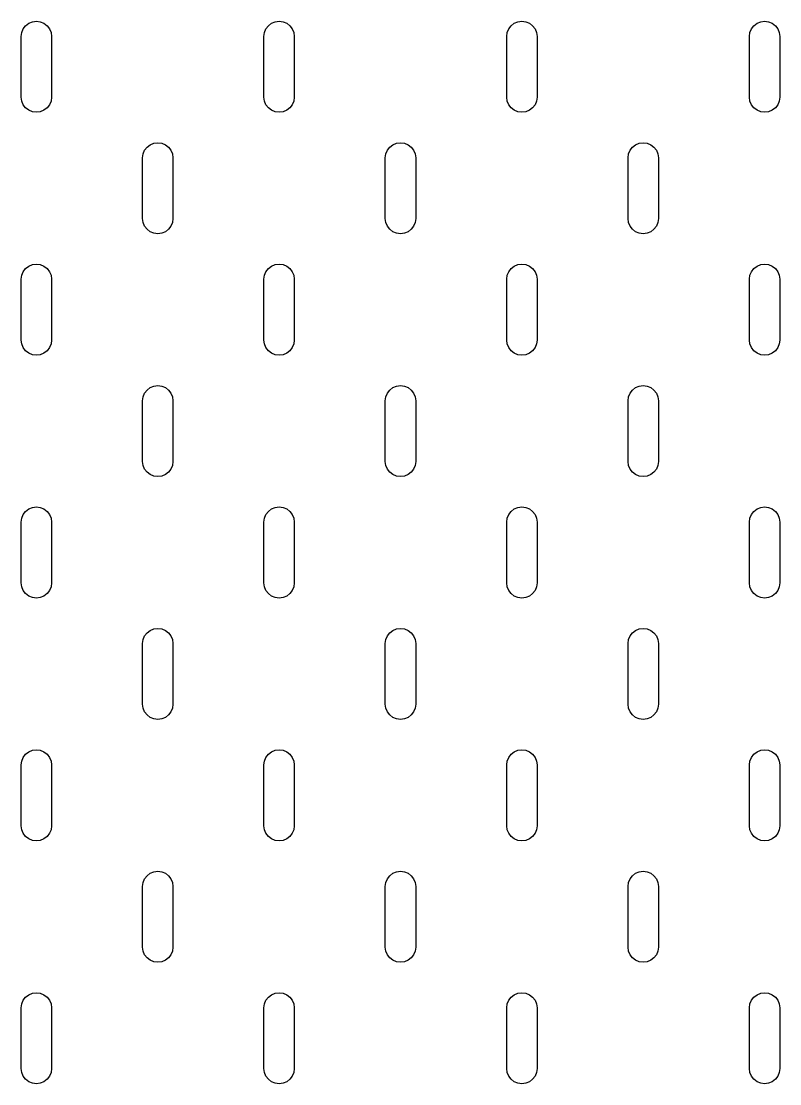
# Model space of a CAD drawing. Extents: x -507 to 182, y 13 to 298.
# Drawn here: x -367.5 to -242.5, y 12.5 to 187.5 of the extents above; entities that cross this region are included whole.
import ezdxf

# ---------------------------------------------------------------- set-up
doc = ezdxf.new("R2010")
doc.units = 0

msp = doc.modelspace()

# ---------------------------------------------------------------- linework, layer by layer
for p, q in [((-366.25, 187.165064), (-365.641827, 187.416266)), ((-365.641827, 187.416266), (-365, 187.5)), ((-365, 187.5), (-364.358173, 187.416266)), ((-364.358173, 187.416266), (-363.75, 187.165064)), ((-326.25, 187.165064), (-325.641827, 187.416266)), ((-325.641827, 187.416266), (-325, 187.5)), ((-325, 187.5), (-324.358173, 187.416266)), ((-324.358173, 187.416266), (-323.75, 187.165064)), ((-286.25, 187.165064), (-285.641827, 187.416266)), ((-285.641827, 187.416266), (-285, 187.5)), ((-285, 187.5), (-284.358173, 187.416266)), ((-284.358173, 187.416266), (-283.75, 187.165064)), ((-246.25, 187.165064), (-245.641827, 187.416266)), ((-245.641827, 187.416266), (-245, 187.5)), ((-245, 187.5), (-244.358173, 187.416266)), ((-244.358173, 187.416266), (-243.75, 187.165064)), ((-367.5, 185), (-367.413461, 185.652294)), ((-367.413461, 185.652294), (-367.165064, 186.25)), ((-367.165064, 186.25), (-366.771634, 186.763972)), ((-366.771634, 186.763972), (-366.25, 187.165064)), ((-363.75, 187.165064), (-363.228366, 186.763972)), ((-363.228366, 186.763972), (-362.834936, 186.25)), ((-362.834936, 186.25), (-362.586539, 185.652294)), ((-362.586539, 185.652294), (-362.5, 185)), ((-327.5, 185), (-327.413461, 185.652294)), ((-327.413461, 185.652294), (-327.165064, 186.25)), ((-327.165064, 186.25), (-326.771634, 186.763972)), ((-326.771634, 186.763972), (-326.25, 187.165064)), ((-323.75, 187.165064), (-323.228366, 186.763972)), ((-323.228366, 186.763972), (-322.834936, 186.25)), ((-322.834936, 186.25), (-322.586539, 185.652294)), ((-322.586539, 185.652294), (-322.5, 185)), ((-287.5, 185), (-287.413461, 185.652294)), ((-287.413461, 185.652294), (-287.165064, 186.25)), ((-287.165064, 186.25), (-286.771634, 186.763972)), ((-286.771634, 186.763972), (-286.25, 187.165064)), ((-283.75, 187.165064), (-283.228366, 186.763972)), ((-283.228366, 186.763972), (-282.834936, 186.25)), ((-282.834936, 186.25), (-282.586539, 185.652294)), ((-282.586539, 185.652294), (-282.5, 185)), ((-247.5, 185), (-247.413461, 185.652294)), ((-247.413461, 185.652294), (-247.165064, 186.25)), ((-247.165064, 186.25), (-246.771634, 186.763972)), ((-246.771634, 186.763972), (-246.25, 187.165064)), ((-243.75, 187.165064), (-243.228366, 186.763972)), ((-243.228366, 186.763972), (-242.834936, 186.25)), ((-242.834936, 186.25), (-242.586539, 185.652294)), ((-242.586539, 185.652294), (-242.5, 185)), ((-367.5, 175), (-367.5, 185)), ((-362.5, 185), (-362.5, 175)), ((-327.5, 175), (-327.5, 185)), ((-327.5, 185), (-327.5, 185)), ((-322.5, 185), (-322.5, 175)), ((-287.5, 175), (-287.5, 185)), ((-282.5, 185), (-282.5, 175)), ((-247.5, 175), (-247.5, 185)), ((-242.5, 185), (-242.5, 175)), ((-367.413461, 174.347706), (-367.5, 175)), ((-367.5, 175), (-367.5, 175)), ((-362.5, 175), (-362.586539, 174.347706)), ((-327.413461, 174.347706), (-327.5, 175)), ((-322.5, 175), (-322.586539, 174.347706)), ((-287.413461, 174.347706), (-287.5, 175)), ((-287.5, 175), (-287.5, 175)), ((-282.5, 175), (-282.586539, 174.347706)), ((-247.413461, 174.347706), (-247.5, 175)), ((-242.5, 175), (-242.586539, 174.347706)), ((-242.5, 175), (-242.5, 175)), ((-367.165064, 173.75), (-367.413461, 174.347706)), ((-366.771634, 173.236028), (-367.165064, 173.75)), ((-362.834936, 173.75), (-363.228366, 173.236028)), ((-362.586539, 174.347706), (-362.834936, 173.75)), ((-327.165064, 173.75), (-327.413461, 174.347706)), ((-326.771634, 173.236028), (-327.165064, 173.75)), ((-322.834936, 173.75), (-323.228366, 173.236028)), ((-322.586539, 174.347706), (-322.834936, 173.75)), ((-287.165064, 173.75), (-287.413461, 174.347706)), ((-286.771634, 173.236028), (-287.165064, 173.75)), ((-282.834936, 173.75), (-283.228366, 173.236028)), ((-282.586539, 174.347706), (-282.834936, 173.75)), ((-247.165064, 173.75), (-247.413461, 174.347706)), ((-246.771634, 173.236028), (-247.165064, 173.75)), ((-242.834936, 173.75), (-243.228366, 173.236028)), ((-242.586539, 174.347706), (-242.834936, 173.75)), ((-366.25, 172.834936), (-366.771634, 173.236028)), ((-365.641827, 172.583734), (-366.25, 172.834936)), ((-365, 172.5), (-365.641827, 172.583734)), ((-364.358173, 172.583734), (-365, 172.5)), ((-363.75, 172.834936), (-364.358173, 172.583734)), ((-363.228366, 173.236028), (-363.75, 172.834936)), ((-326.25, 172.834936), (-326.771634, 173.236028)), ((-325.641827, 172.583734), (-326.25, 172.834936)), ((-325, 172.5), (-325.641827, 172.583734)), ((-324.358173, 172.583734), (-325, 172.5)), ((-323.75, 172.834936), (-324.358173, 172.583734)), ((-323.228366, 173.236028), (-323.75, 172.834936)), ((-286.25, 172.834936), (-286.771634, 173.236028)), ((-285.641827, 172.583734), (-286.25, 172.834936)), ((-285, 172.5), (-285.641827, 172.583734)), ((-284.358173, 172.583734), (-285, 172.5)), ((-283.75, 172.834936), (-284.358173, 172.583734)), ((-283.228366, 173.236028), (-283.75, 172.834936)), ((-246.25, 172.834936), (-246.771634, 173.236028)), ((-245.641827, 172.583734), (-246.25, 172.834936)), ((-245, 172.5), (-245.641827, 172.583734)), ((-244.358173, 172.583734), (-245, 172.5)), ((-243.75, 172.834936), (-244.358173, 172.583734)), ((-243.228366, 173.236028), (-243.75, 172.834936)), ((-347.413461, 165.652294), (-347.165064, 166.25)), ((-347.165064, 166.25), (-346.771634, 166.763972)), ((-346.771634, 166.763972), (-346.25, 167.165064)), ((-346.25, 167.165064), (-345.641827, 167.416266)), ((-345.641827, 167.416266), (-345, 167.5)), ((-345, 167.5), (-344.358173, 167.416266)), ((-344.358173, 167.416266), (-343.75, 167.165064)), ((-343.75, 167.165064), (-343.228366, 166.763972)), ((-343.228366, 166.763972), (-342.834936, 166.25)), ((-342.834936, 166.25), (-342.586539, 165.652294)), ((-307.413461, 165.652294), (-307.165064, 166.25)), ((-307.165064, 166.25), (-306.771634, 166.763972)), ((-306.771634, 166.763972), (-306.25, 167.165064)), ((-306.25, 167.165064), (-305.641827, 167.416266)), ((-305.641827, 167.416266), (-305, 167.5)), ((-305, 167.5), (-304.358173, 167.416266)), ((-304.358173, 167.416266), (-303.75, 167.165064)), ((-303.75, 167.165064), (-303.228366, 166.763972)), ((-303.228366, 166.763972), (-302.834936, 166.25)), ((-302.834936, 166.25), (-302.586539, 165.652294)), ((-267.413461, 165.652294), (-267.165064, 166.25)), ((-267.165064, 166.25), (-266.771634, 166.763972)), ((-266.771634, 166.763972), (-266.25, 167.165064)), ((-266.25, 167.165064), (-265.641827, 167.416266)), ((-265.641827, 167.416266), (-265, 167.5)), ((-265, 167.5), (-264.358173, 167.416266)), ((-264.358173, 167.416266), (-263.75, 167.165064)), ((-263.75, 167.165064), (-263.228366, 166.763972)), ((-263.228366, 166.763972), (-262.834936, 166.25)), ((-262.834936, 166.25), (-262.586539, 165.652294)), ((-347.5, 165), (-347.413461, 165.652294)), ((-347.5, 155), (-347.5, 165)), ((-347.5, 165), (-347.5, 165)), ((-342.586539, 165.652294), (-342.5, 165)), ((-342.5, 165), (-342.5, 155)), ((-307.5, 165), (-307.413461, 165.652294)), ((-307.5, 155), (-307.5, 165)), ((-302.586539, 165.652294), (-302.5, 165)), ((-302.5, 165), (-302.5, 155)), ((-267.5, 165), (-267.413461, 165.652294)), ((-267.5, 155), (-267.5, 165)), ((-267.5, 165), (-267.5, 165)), ((-262.586539, 165.652294), (-262.5, 165)), ((-262.5, 165), (-262.5, 155)), ((-347.413461, 154.347706), (-347.5, 155)), ((-347.165064, 153.75), (-347.413461, 154.347706)), ((-342.586539, 154.347706), (-342.834936, 153.75)), ((-342.5, 155), (-342.586539, 154.347706)), ((-307.413461, 154.347706), (-307.5, 155)), ((-307.5, 155), (-307.5, 155)), ((-307.165064, 153.75), (-307.413461, 154.347706)), ((-302.586539, 154.347706), (-302.834936, 153.75)), ((-302.5, 155), (-302.586539, 154.347706)), ((-267.413461, 154.347706), (-267.5, 155)), ((-267.165064, 153.75), (-267.413461, 154.347706)), ((-262.586539, 154.347706), (-262.834936, 153.75)), ((-262.5, 155), (-262.586539, 154.347706)), ((-346.771634, 153.236028), (-347.165064, 153.75)), ((-346.25, 152.834936), (-346.771634, 153.236028)), ((-345.641827, 152.583734), (-346.25, 152.834936)), ((-345, 152.5), (-345.641827, 152.583734)), ((-344.358173, 152.583734), (-345, 152.5)), ((-343.75, 152.834936), (-344.358173, 152.583734)), ((-343.228366, 153.236028), (-343.75, 152.834936)), ((-342.834936, 153.75), (-343.228366, 153.236028)), ((-306.771634, 153.236028), (-307.165064, 153.75)), ((-306.25, 152.834936), (-306.771634, 153.236028)), ((-305.641827, 152.583734), (-306.25, 152.834936)), ((-305, 152.5), (-305.641827, 152.583734)), ((-304.358173, 152.583734), (-305, 152.5)), ((-303.75, 152.834936), (-304.358173, 152.583734)), ((-303.228366, 153.236028), (-303.75, 152.834936)), ((-302.834936, 153.75), (-303.228366, 153.236028)), ((-266.771634, 153.236028), (-267.165064, 153.75)), ((-266.25, 152.834936), (-266.771634, 153.236028)), ((-265.641827, 152.583734), (-266.25, 152.834936)), ((-265, 152.5), (-265.641827, 152.583734)), ((-264.358173, 152.583734), (-265, 152.5)), ((-263.75, 152.834936), (-264.358173, 152.583734)), ((-263.228366, 153.236028), (-263.75, 152.834936)), ((-262.834936, 153.75), (-263.228366, 153.236028)), ((-366.771634, 146.763972), (-366.25, 147.165064)), ((-366.25, 147.165064), (-365.641827, 147.416266)), ((-365.641827, 147.416266), (-365, 147.5)), ((-365, 147.5), (-364.358173, 147.416266)), ((-364.358173, 147.416266), (-363.75, 147.165064)), ((-363.75, 147.165064), (-363.228366, 146.763972)), ((-326.771634, 146.763972), (-326.25, 147.165064)), ((-326.25, 147.165064), (-325.641827, 147.416266)), ((-325.641827, 147.416266), (-325, 147.5)), ((-325, 147.5), (-324.358173, 147.416266)), ((-324.358173, 147.416266), (-323.75, 147.165064)), ((-323.75, 147.165064), (-323.228366, 146.763972)), ((-286.771634, 146.763972), (-286.25, 147.165064)), ((-286.25, 147.165064), (-285.641827, 147.416266)), ((-285.641827, 147.416266), (-285, 147.5)), ((-285, 147.5), (-284.358173, 147.416266)), ((-284.358173, 147.416266), (-283.75, 147.165064)), ((-283.75, 147.165064), (-283.228366, 146.763972)), ((-246.771634, 146.763972), (-246.25, 147.165064)), ((-246.25, 147.165064), (-245.641827, 147.416266)), ((-245.641827, 147.416266), (-245, 147.5)), ((-245, 147.5), (-244.358173, 147.416266)), ((-244.358173, 147.416266), (-243.75, 147.165064)), ((-243.75, 147.165064), (-243.228366, 146.763972)), ((-367.5, 145), (-367.413461, 145.652294)), ((-367.413461, 145.652294), (-367.165064, 146.25)), ((-367.165064, 146.25), (-366.771634, 146.763972)), ((-363.228366, 146.763972), (-362.834936, 146.25)), ((-362.834936, 146.25), (-362.586539, 145.652294)), ((-362.586539, 145.652294), (-362.5, 145)), ((-327.5, 145), (-327.413461, 145.652294)), ((-327.413461, 145.652294), (-327.165064, 146.25)), ((-327.165064, 146.25), (-326.771634, 146.763972)), ((-323.228366, 146.763972), (-322.834936, 146.25)), ((-322.834936, 146.25), (-322.586539, 145.652294)), ((-322.586539, 145.652294), (-322.5, 145)), ((-287.5, 145), (-287.413461, 145.652294)), ((-287.413461, 145.652294), (-287.165064, 146.25)), ((-287.165064, 146.25), (-286.771634, 146.763972)), ((-283.228366, 146.763972), (-282.834936, 146.25)), ((-282.834936, 146.25), (-282.586539, 145.652294)), ((-282.586539, 145.652294), (-282.5, 145)), ((-247.5, 145), (-247.413461, 145.652294)), ((-247.413461, 145.652294), (-247.165064, 146.25)), ((-247.165064, 146.25), (-246.771634, 146.763972)), ((-243.228366, 146.763972), (-242.834936, 146.25)), ((-242.834936, 146.25), (-242.586539, 145.652294)), ((-242.586539, 145.652294), (-242.5, 145)), ((-367.5, 135), (-367.5, 145)), ((-362.5, 145), (-362.5, 135)), ((-362.5, 145), (-362.5, 145)), ((-327.5, 135), (-327.5, 145)), ((-322.5, 145), (-322.5, 135)), ((-287.5, 135), (-287.5, 145)), ((-287.5, 145), (-287.5, 145)), ((-282.5, 145), (-282.5, 135)), ((-247.5, 135), (-247.5, 145)), ((-242.5, 145), (-242.5, 135)), ((-367.413461, 134.347706), (-367.5, 135)), ((-362.5, 135), (-362.586539, 134.347706)), ((-327.413461, 134.347706), (-327.5, 135)), ((-327.5, 135), (-327.5, 135)), ((-322.5, 135), (-322.586539, 134.347706)), ((-287.413461, 134.347706), (-287.5, 135)), ((-282.5, 135), (-282.586539, 134.347706)), ((-247.413461, 134.347706), (-247.5, 135)), ((-247.5, 135), (-247.5, 135)), ((-242.5, 135), (-242.586539, 134.347706)), ((-367.165064, 133.75), (-367.413461, 134.347706)), ((-366.771634, 133.236028), (-367.165064, 133.75)), ((-366.25, 132.834936), (-366.771634, 133.236028)), ((-363.228366, 133.236028), (-363.75, 132.834936)), ((-362.834936, 133.75), (-363.228366, 133.236028)), ((-362.586539, 134.347706), (-362.834936, 133.75)), ((-327.165064, 133.75), (-327.413461, 134.347706)), ((-326.771634, 133.236028), (-327.165064, 133.75)), ((-326.25, 132.834936), (-326.771634, 133.236028)), ((-323.228366, 133.236028), (-323.75, 132.834936)), ((-322.834936, 133.75), (-323.228366, 133.236028)), ((-322.586539, 134.347706), (-322.834936, 133.75)), ((-287.165064, 133.75), (-287.413461, 134.347706)), ((-286.771634, 133.236028), (-287.165064, 133.75)), ((-286.25, 132.834936), (-286.771634, 133.236028)), ((-283.228366, 133.236028), (-283.75, 132.834936)), ((-282.834936, 133.75), (-283.228366, 133.236028)), ((-282.586539, 134.347706), (-282.834936, 133.75)), ((-247.165064, 133.75), (-247.413461, 134.347706)), ((-246.771634, 133.236028), (-247.165064, 133.75)), ((-246.25, 132.834936), (-246.771634, 133.236028)), ((-243.228366, 133.236028), (-243.75, 132.834936)), ((-242.834936, 133.75), (-243.228366, 133.236028)), ((-242.586539, 134.347706), (-242.834936, 133.75)), ((-365.641827, 132.583734), (-366.25, 132.834936)), ((-365, 132.5), (-365.641827, 132.583734)), ((-364.358173, 132.583734), (-365, 132.5)), ((-363.75, 132.834936), (-364.358173, 132.583734)), ((-325.641827, 132.583734), (-326.25, 132.834936)), ((-325, 132.5), (-325.641827, 132.583734)), ((-324.358173, 132.583734), (-325, 132.5)), ((-323.75, 132.834936), (-324.358173, 132.583734)), ((-285.641827, 132.583734), (-286.25, 132.834936)), ((-285, 132.5), (-285.641827, 132.583734)), ((-284.358173, 132.583734), (-285, 132.5)), ((-283.75, 132.834936), (-284.358173, 132.583734)), ((-245.641827, 132.583734), (-246.25, 132.834936)), ((-245, 132.5), (-245.641827, 132.583734)), ((-244.358173, 132.583734), (-245, 132.5)), ((-243.75, 132.834936), (-244.358173, 132.583734)), ((-347.413461, 125.652294), (-347.165064, 126.25)), ((-347.165064, 126.25), (-346.771634, 126.763972)), ((-346.771634, 126.763972), (-346.25, 127.165064)), ((-346.25, 127.165064), (-345.641827, 127.416266)), ((-345.641827, 127.416266), (-345, 127.5)), ((-345, 127.5), (-344.358173, 127.416266)), ((-344.358173, 127.416266), (-343.75, 127.165064)), ((-343.75, 127.165064), (-343.228366, 126.763972)), ((-343.228366, 126.763972), (-342.834936, 126.25)), ((-342.834936, 126.25), (-342.586539, 125.652294)), ((-307.413461, 125.652294), (-307.165064, 126.25)), ((-307.165064, 126.25), (-306.771634, 126.763972)), ((-306.771634, 126.763972), (-306.25, 127.165064)), ((-306.25, 127.165064), (-305.641827, 127.416266)), ((-305.641827, 127.416266), (-305, 127.5)), ((-305, 127.5), (-304.358173, 127.416266)), ((-304.358173, 127.416266), (-303.75, 127.165064)), ((-303.75, 127.165064), (-303.228366, 126.763972)), ((-303.228366, 126.763972), (-302.834936, 126.25)), ((-302.834936, 126.25), (-302.586539, 125.652294)), ((-267.413461, 125.652294), (-267.165064, 126.25)), ((-267.165064, 126.25), (-266.771634, 126.763972)), ((-266.771634, 126.763972), (-266.25, 127.165064)), ((-266.25, 127.165064), (-265.641827, 127.416266)), ((-265.641827, 127.416266), (-265, 127.5)), ((-265, 127.5), (-264.358173, 127.416266)), ((-264.358173, 127.416266), (-263.75, 127.165064)), ((-263.75, 127.165064), (-263.228366, 126.763972)), ((-263.228366, 126.763972), (-262.834936, 126.25)), ((-262.834936, 126.25), (-262.586539, 125.652294)), ((-347.5, 125), (-347.413461, 125.652294)), ((-347.5, 115), (-347.5, 125)), ((-342.586539, 125.652294), (-342.5, 125)), ((-342.5, 125), (-342.5, 115)), ((-307.5, 125), (-307.413461, 125.652294)), ((-307.5, 115), (-307.5, 125)), ((-302.586539, 125.652294), (-302.5, 125)), ((-302.5, 125), (-302.5, 115)), ((-267.5, 125), (-267.413461, 125.652294)), ((-267.5, 115), (-267.5, 125)), ((-267.5, 125), (-267.5, 125)), ((-262.586539, 125.652294), (-262.5, 125)), ((-262.5, 125), (-262.5, 115)), ((-347.413461, 114.347706), (-347.5, 115)), ((-347.5, 115), (-347.5, 115)), ((-347.165064, 113.75), (-347.413461, 114.347706)), ((-346.771634, 113.236028), (-347.165064, 113.75)), ((-342.834936, 113.75), (-343.228366, 113.236028)), ((-342.586539, 114.347706), (-342.834936, 113.75)), ((-342.5, 115), (-342.586539, 114.347706)), ((-307.413461, 114.347706), (-307.5, 115)), ((-307.5, 115), (-307.5, 115)), ((-307.165064, 113.75), (-307.413461, 114.347706)), ((-306.771634, 113.236028), (-307.165064, 113.75)), ((-302.834936, 113.75), (-303.228366, 113.236028)), ((-302.586539, 114.347706), (-302.834936, 113.75)), ((-302.5, 115), (-302.586539, 114.347706)), ((-267.413461, 114.347706), (-267.5, 115)), ((-267.165064, 113.75), (-267.413461, 114.347706)), ((-266.771634, 113.236028), (-267.165064, 113.75)), ((-262.834936, 113.75), (-263.228366, 113.236028)), ((-262.586539, 114.347706), (-262.834936, 113.75)), ((-262.5, 115), (-262.586539, 114.347706)), ((-346.25, 112.834936), (-346.771634, 113.236028)), ((-345.641827, 112.583734), (-346.25, 112.834936)), ((-345, 112.5), (-345.641827, 112.583734)), ((-344.358173, 112.583734), (-345, 112.5)), ((-343.75, 112.834936), (-344.358173, 112.583734)), ((-343.228366, 113.236028), (-343.75, 112.834936)), ((-306.25, 112.834936), (-306.771634, 113.236028)), ((-305.641827, 112.583734), (-306.25, 112.834936)), ((-305, 112.5), (-305.641827, 112.583734)), ((-304.358173, 112.583734), (-305, 112.5)), ((-303.75, 112.834936), (-304.358173, 112.583734)), ((-303.228366, 113.236028), (-303.75, 112.834936)), ((-266.25, 112.834936), (-266.771634, 113.236028)), ((-265.641827, 112.583734), (-266.25, 112.834936)), ((-265, 112.5), (-265.641827, 112.583734)), ((-264.358173, 112.583734), (-265, 112.5)), ((-263.75, 112.834936), (-264.358173, 112.583734)), ((-263.228366, 113.236028), (-263.75, 112.834936)), ((-367.165064, 106.25), (-366.771634, 106.763972)), ((-366.771634, 106.763972), (-366.25, 107.165064)), ((-366.25, 107.165064), (-365.641827, 107.416266)), ((-365.641827, 107.416266), (-365, 107.5)), ((-365, 107.5), (-364.358173, 107.416266)), ((-364.358173, 107.416266), (-363.75, 107.165064)), ((-363.75, 107.165064), (-363.228366, 106.763972)), ((-363.228366, 106.763972), (-362.834936, 106.25)), ((-327.165064, 106.25), (-326.771634, 106.763972)), ((-326.771634, 106.763972), (-326.25, 107.165064)), ((-326.25, 107.165064), (-325.641827, 107.416266)), ((-325.641827, 107.416266), (-325, 107.5)), ((-325, 107.5), (-324.358173, 107.416266)), ((-324.358173, 107.416266), (-323.75, 107.165064)), ((-323.75, 107.165064), (-323.228366, 106.763972)), ((-323.228366, 106.763972), (-322.834936, 106.25)), ((-287.165064, 106.25), (-286.771634, 106.763972)), ((-286.771634, 106.763972), (-286.25, 107.165064)), ((-286.25, 107.165064), (-285.641827, 107.416266)), ((-285.641827, 107.416266), (-285, 107.5)), ((-285, 107.5), (-284.358173, 107.416266)), ((-284.358173, 107.416266), (-283.75, 107.165064)), ((-283.75, 107.165064), (-283.228366, 106.763972)), ((-283.228366, 106.763972), (-282.834936, 106.25)), ((-247.165064, 106.25), (-246.771634, 106.763972)), ((-246.771634, 106.763972), (-246.25, 107.165064)), ((-246.25, 107.165064), (-245.641827, 107.416266)), ((-245.641827, 107.416266), (-245, 107.5)), ((-245, 107.5), (-244.358173, 107.416266)), ((-244.358173, 107.416266), (-243.75, 107.165064)), ((-243.75, 107.165064), (-243.228366, 106.763972)), ((-243.228366, 106.763972), (-242.834936, 106.25)), ((-367.5, 105), (-367.413461, 105.652294)), ((-367.5, 95.0003), (-367.5, 105)), ((-367.5, 105), (-367.5, 105)), ((-367.413461, 105.652294), (-367.165064, 106.25)), ((-362.834936, 106.25), (-362.586539, 105.652294)), ((-362.586539, 105.652294), (-362.5, 105)), ((-362.5, 105), (-362.5, 95.0003)), ((-327.5, 105), (-327.413461, 105.652294)), ((-327.5, 95.0003), (-327.5, 105)), ((-327.413461, 105.652294), (-327.165064, 106.25)), ((-322.834936, 106.25), (-322.586539, 105.652294)), ((-322.586539, 105.652294), (-322.5, 105)), ((-322.5, 105), (-322.5, 95.0003)), ((-322.5, 105), (-322.5, 105)), ((-287.5, 105), (-287.413461, 105.652294)), ((-287.5, 95.0003), (-287.5, 105)), ((-287.5, 105), (-287.5, 105)), ((-287.413461, 105.652294), (-287.165064, 106.25)), ((-282.834936, 106.25), (-282.586539, 105.652294)), ((-282.586539, 105.652294), (-282.5, 105)), ((-282.5, 105), (-282.5, 95.0003)), ((-247.5, 105), (-247.413461, 105.652294)), ((-247.5, 95.0003), (-247.5, 105)), ((-247.413461, 105.652294), (-247.165064, 106.25)), ((-242.834936, 106.25), (-242.586539, 105.652294)), ((-242.586539, 105.652294), (-242.5, 105)), ((-242.5, 105), (-242.5, 95.0003)), ((-367.413461, 94.348006), (-367.5, 95.0003)), ((-362.5, 95.0003), (-362.586539, 94.348006)), ((-327.413461, 94.348006), (-327.5, 95.0003)), ((-322.5, 95.0003), (-322.586539, 94.348006)), ((-287.413461, 94.348006), (-287.5, 95.0003)), ((-282.5, 95.0003), (-282.586539, 94.348006)), ((-247.413461, 94.348006), (-247.5, 95.0003)), ((-247.5, 95.0003), (-247.5, 95.0003)), ((-242.5, 95.0003), (-242.586539, 94.348006)), ((-367.165064, 93.7503), (-367.413461, 94.348006)), ((-366.771634, 93.236328), (-367.165064, 93.7503)), ((-366.25, 92.835236), (-366.771634, 93.236328)), ((-365.641827, 92.584034), (-366.25, 92.835236)), ((-363.75, 92.835236), (-364.358173, 92.584034)), ((-363.228366, 93.236328), (-363.75, 92.835236)), ((-362.834936, 93.7503), (-363.228366, 93.236328)), ((-362.586539, 94.348006), (-362.834936, 93.7503)), ((-327.165064, 93.7503), (-327.413461, 94.348006)), ((-326.771634, 93.236328), (-327.165064, 93.7503)), ((-326.25, 92.835236), (-326.771634, 93.236328)), ((-325.641827, 92.584034), (-326.25, 92.835236)), ((-323.75, 92.835236), (-324.358173, 92.584034)), ((-323.228366, 93.236328), (-323.75, 92.835236)), ((-322.834936, 93.7503), (-323.228366, 93.236328)), ((-322.586539, 94.348006), (-322.834936, 93.7503)), ((-287.165064, 93.7503), (-287.413461, 94.348006)), ((-286.771634, 93.236328), (-287.165064, 93.7503)), ((-286.25, 92.835236), (-286.771634, 93.236328)), ((-285.641827, 92.584034), (-286.25, 92.835236)), ((-283.75, 92.835236), (-284.358173, 92.584034)), ((-283.228366, 93.236328), (-283.75, 92.835236)), ((-282.834936, 93.7503), (-283.228366, 93.236328)), ((-282.586539, 94.348006), (-282.834936, 93.7503)), ((-247.165064, 93.7503), (-247.413461, 94.348006)), ((-246.771634, 93.236328), (-247.165064, 93.7503)), ((-246.25, 92.835236), (-246.771634, 93.236328)), ((-245.641827, 92.584034), (-246.25, 92.835236)), ((-243.75, 92.835236), (-244.358173, 92.584034)), ((-243.228366, 93.236328), (-243.75, 92.835236)), ((-242.834936, 93.7503), (-243.228366, 93.236328)), ((-242.586539, 94.348006), (-242.834936, 93.7503)), ((-365, 92.5003), (-365.641827, 92.584034)), ((-364.358173, 92.584034), (-365, 92.5003)), ((-325, 92.5003), (-325.641827, 92.584034)), ((-324.358173, 92.584034), (-325, 92.5003)), ((-285, 92.5003), (-285.641827, 92.584034)), ((-284.358173, 92.584034), (-285, 92.5003)), ((-245, 92.5003), (-245.641827, 92.584034)), ((-244.358173, 92.584034), (-245, 92.5003)), ((-345.641827, 87.416566), (-345, 87.5003)), ((-345, 87.5003), (-344.358173, 87.416566)), ((-305.641827, 87.416566), (-305, 87.5003)), ((-305, 87.5003), (-304.358173, 87.416566)), ((-265.641827, 87.416566), (-265, 87.5003)), ((-265, 87.5003), (-264.358173, 87.416566)), ((-347.413461, 85.652594), (-347.165064, 86.2503)), ((-347.165064, 86.2503), (-346.771634, 86.764272)), ((-346.771634, 86.764272), (-346.25, 87.165364)), ((-346.25, 87.165364), (-345.641827, 87.416566)), ((-344.358173, 87.416566), (-343.75, 87.165364)), ((-343.75, 87.165364), (-343.228366, 86.764272)), ((-343.228366, 86.764272), (-342.834936, 86.2503)), ((-342.834936, 86.2503), (-342.586539, 85.652594)), ((-307.413461, 85.652594), (-307.165064, 86.2503)), ((-307.165064, 86.2503), (-306.771634, 86.764272)), ((-306.771634, 86.764272), (-306.25, 87.165364)), ((-306.25, 87.165364), (-305.641827, 87.416566)), ((-304.358173, 87.416566), (-303.75, 87.165364)), ((-303.75, 87.165364), (-303.228366, 86.764272)), ((-303.228366, 86.764272), (-302.834936, 86.2503)), ((-302.834936, 86.2503), (-302.586539, 85.652594)), ((-267.413461, 85.652594), (-267.165064, 86.2503)), ((-267.165064, 86.2503), (-266.771634, 86.764272)), ((-266.771634, 86.764272), (-266.25, 87.165364)), ((-266.25, 87.165364), (-265.641827, 87.416566)), ((-264.358173, 87.416566), (-263.75, 87.165364)), ((-263.75, 87.165364), (-263.228366, 86.764272)), ((-263.228366, 86.764272), (-262.834936, 86.2503)), ((-262.834936, 86.2503), (-262.586539, 85.652594)), ((-347.5, 85.0003), (-347.413461, 85.652594)), ((-347.5, 75.0003), (-347.5, 85.0003)), ((-347.5, 85.0003), (-347.5, 85.0003)), ((-342.586539, 85.652594), (-342.5, 85.0003)), ((-342.5, 85.0003), (-342.5, 75.0003)), ((-307.5, 85.0003), (-307.413461, 85.652594)), ((-307.5, 75.0003), (-307.5, 85.0003)), ((-302.586539, 85.652594), (-302.5, 85.0003)), ((-302.5, 85.0003), (-302.5, 75.0003)), ((-267.5, 85.0003), (-267.413461, 85.652594)), ((-267.5, 75.0003), (-267.5, 85.0003)), ((-262.586539, 85.652594), (-262.5, 85.0003)), ((-262.5, 85.0003), (-262.5, 75.0003)), ((-347.413461, 74.348006), (-347.5, 75.0003)), ((-347.165064, 73.7503), (-347.413461, 74.348006)), ((-346.771634, 73.236328), (-347.165064, 73.7503)), ((-342.834936, 73.7503), (-343.228366, 73.236328)), ((-342.586539, 74.348006), (-342.834936, 73.7503)), ((-342.5, 75.0003), (-342.586539, 74.348006)), ((-307.413461, 74.348006), (-307.5, 75.0003)), ((-307.165064, 73.7503), (-307.413461, 74.348006)), ((-306.771634, 73.236328), (-307.165064, 73.7503)), ((-302.834936, 73.7503), (-303.228366, 73.236328)), ((-302.586539, 74.348006), (-302.834936, 73.7503)), ((-302.5, 75.0003), (-302.586539, 74.348006)), ((-302.5, 75.0003), (-302.5, 75.0003)), ((-267.413461, 74.348006), (-267.5, 75.0003)), ((-267.165064, 73.7503), (-267.413461, 74.348006)), ((-266.771634, 73.236328), (-267.165064, 73.7503)), ((-262.834936, 73.7503), (-263.228366, 73.236328)), ((-262.586539, 74.348006), (-262.834936, 73.7503)), ((-262.5, 75.0003), (-262.586539, 74.348006)), ((-262.5, 75.0003), (-262.5, 75.0003)), ((-346.25, 72.835236), (-346.771634, 73.236328)), ((-345.641827, 72.584034), (-346.25, 72.835236)), ((-345, 72.5003), (-345.641827, 72.584034)), ((-344.358173, 72.584034), (-345, 72.5003)), ((-343.75, 72.835236), (-344.358173, 72.584034)), ((-343.228366, 73.236328), (-343.75, 72.835236)), ((-306.25, 72.835236), (-306.771634, 73.236328)), ((-305.641827, 72.584034), (-306.25, 72.835236)), ((-305, 72.5003), (-305.641827, 72.584034)), ((-304.358173, 72.584034), (-305, 72.5003)), ((-303.75, 72.835236), (-304.358173, 72.584034)), ((-303.228366, 73.236328), (-303.75, 72.835236)), ((-266.25, 72.835236), (-266.771634, 73.236328)), ((-265.641827, 72.584034), (-266.25, 72.835236)), ((-265, 72.5003), (-265.641827, 72.584034)), ((-264.358173, 72.584034), (-265, 72.5003)), ((-263.75, 72.835236), (-264.358173, 72.584034)), ((-263.228366, 73.236328), (-263.75, 72.835236)), ((-367.165064, 66.2503), (-366.771634, 66.764272)), ((-366.771634, 66.764272), (-366.25, 67.165364)), ((-366.25, 67.165364), (-365.641827, 67.416566)), ((-365.641827, 67.416566), (-365, 67.5003)), ((-365, 67.5003), (-364.358173, 67.416566)), ((-364.358173, 67.416566), (-363.75, 67.165364)), ((-363.75, 67.165364), (-363.228366, 66.764272)), ((-363.228366, 66.764272), (-362.834936, 66.2503)), ((-327.165064, 66.2503), (-326.771634, 66.764272)), ((-326.771634, 66.764272), (-326.25, 67.165364)), ((-326.25, 67.165364), (-325.641827, 67.416566)), ((-325.641827, 67.416566), (-325, 67.5003)), ((-325, 67.5003), (-324.358173, 67.416566)), ((-324.358173, 67.416566), (-323.75, 67.165364)), ((-323.75, 67.165364), (-323.228366, 66.764272)), ((-323.228366, 66.764272), (-322.834936, 66.2503)), ((-287.165064, 66.2503), (-286.771634, 66.764272)), ((-286.771634, 66.764272), (-286.25, 67.165364)), ((-286.25, 67.165364), (-285.641827, 67.416566)), ((-285.641827, 67.416566), (-285, 67.5003)), ((-285, 67.5003), (-284.358173, 67.416566)), ((-284.358173, 67.416566), (-283.75, 67.165364)), ((-283.75, 67.165364), (-283.228366, 66.764272)), ((-283.228366, 66.764272), (-282.834936, 66.2503)), ((-247.165064, 66.2503), (-246.771634, 66.764272)), ((-246.771634, 66.764272), (-246.25, 67.165364)), ((-246.25, 67.165364), (-245.641827, 67.416566)), ((-245.641827, 67.416566), (-245, 67.5003)), ((-245, 67.5003), (-244.358173, 67.416566)), ((-244.358173, 67.416566), (-243.75, 67.165364)), ((-243.75, 67.165364), (-243.228366, 66.764272)), ((-243.228366, 66.764272), (-242.834936, 66.2503)), ((-367.5, 65.0003), (-367.413461, 65.652594)), ((-367.5, 55.0003), (-367.5, 65.0003)), ((-367.413461, 65.652594), (-367.165064, 66.2503)), ((-362.834936, 66.2503), (-362.586539, 65.652594)), ((-362.586539, 65.652594), (-362.5, 65.0003)), ((-362.5, 65.0003), (-362.5, 55.0003)), ((-327.5, 65.0003), (-327.413461, 65.652594)), ((-327.5, 55.0003), (-327.5, 65.0003)), ((-327.413461, 65.652594), (-327.165064, 66.2503)), ((-322.834936, 66.2503), (-322.586539, 65.652594)), ((-322.586539, 65.652594), (-322.5, 65.0003)), ((-322.5, 65.0003), (-322.5, 55.0003)), ((-322.5, 65.0003), (-322.5, 65.0003)), ((-287.5, 65.0003), (-287.413461, 65.652594)), ((-287.5, 55.0003), (-287.5, 65.0003)), ((-287.413461, 65.652594), (-287.165064, 66.2503)), ((-282.834936, 66.2503), (-282.586539, 65.652594)), ((-282.586539, 65.652594), (-282.5, 65.0003)), ((-282.5, 65.0003), (-282.5, 55.0003)), ((-247.5, 65.0003), (-247.413461, 65.652594)), ((-247.5, 55.0003), (-247.5, 65.0003)), ((-247.413461, 65.652594), (-247.165064, 66.2503)), ((-242.834936, 66.2503), (-242.586539, 65.652594)), ((-242.586539, 65.652594), (-242.5, 65.0003)), ((-242.5, 65.0003), (-242.5, 55.0003)), ((-367.413461, 54.348006), (-367.5, 55.0003)), ((-367.165064, 53.7503), (-367.413461, 54.348006)), ((-362.586539, 54.348006), (-362.834936, 53.7503)), ((-362.5, 55.0003), (-362.586539, 54.348006)), ((-362.5, 55.0003), (-362.5, 55.0003)), ((-327.413461, 54.348006), (-327.5, 55.0003)), ((-327.165064, 53.7503), (-327.413461, 54.348006)), ((-322.586539, 54.348006), (-322.834936, 53.7503)), ((-322.5, 55.0003), (-322.586539, 54.348006)), ((-287.413461, 54.348006), (-287.5, 55.0003)), ((-287.5, 55.0003), (-287.5, 55.0003)), ((-287.165064, 53.7503), (-287.413461, 54.348006)), ((-282.586539, 54.348006), (-282.834936, 53.7503)), ((-282.5, 55.0003), (-282.586539, 54.348006)), ((-247.413461, 54.348006), (-247.5, 55.0003)), ((-247.5, 55.0003), (-247.5, 55.0003)), ((-247.165064, 53.7503), (-247.413461, 54.348006)), ((-242.586539, 54.348006), (-242.834936, 53.7503)), ((-242.5, 55.0003), (-242.586539, 54.348006)), ((-366.771634, 53.236328), (-367.165064, 53.7503)), ((-366.25, 52.835236), (-366.771634, 53.236328)), ((-365.641827, 52.584034), (-366.25, 52.835236)), ((-365, 52.5003), (-365.641827, 52.584034)), ((-364.358173, 52.584034), (-365, 52.5003)), ((-363.75, 52.835236), (-364.358173, 52.584034)), ((-363.228366, 53.236328), (-363.75, 52.835236)), ((-362.834936, 53.7503), (-363.228366, 53.236328)), ((-326.771634, 53.236328), (-327.165064, 53.7503)), ((-326.25, 52.835236), (-326.771634, 53.236328)), ((-325.641827, 52.584034), (-326.25, 52.835236)), ((-325, 52.5003), (-325.641827, 52.584034)), ((-324.358173, 52.584034), (-325, 52.5003)), ((-323.75, 52.835236), (-324.358173, 52.584034)), ((-323.228366, 53.236328), (-323.75, 52.835236)), ((-322.834936, 53.7503), (-323.228366, 53.236328)), ((-286.771634, 53.236328), (-287.165064, 53.7503)), ((-286.25, 52.835236), (-286.771634, 53.236328)), ((-285.641827, 52.584034), (-286.25, 52.835236)), ((-285, 52.5003), (-285.641827, 52.584034)), ((-284.358173, 52.584034), (-285, 52.5003)), ((-283.75, 52.835236), (-284.358173, 52.584034)), ((-283.228366, 53.236328), (-283.75, 52.835236)), ((-282.834936, 53.7503), (-283.228366, 53.236328)), ((-246.771634, 53.236328), (-247.165064, 53.7503)), ((-246.25, 52.835236), (-246.771634, 53.236328)), ((-245.641827, 52.584034), (-246.25, 52.835236)), ((-245, 52.5003), (-245.641827, 52.584034)), ((-244.358173, 52.584034), (-245, 52.5003)), ((-243.75, 52.835236), (-244.358173, 52.584034)), ((-243.228366, 53.236328), (-243.75, 52.835236)), ((-242.834936, 53.7503), (-243.228366, 53.236328)), ((-346.25, 47.165364), (-345.641827, 47.416566)), ((-345.641827, 47.416566), (-345, 47.5003)), ((-345, 47.5003), (-344.358173, 47.416566)), ((-344.358173, 47.416566), (-343.75, 47.165364)), ((-306.25, 47.165364), (-305.641827, 47.416566)), ((-305.641827, 47.416566), (-305, 47.5003)), ((-305, 47.5003), (-304.358173, 47.416566)), ((-304.358173, 47.416566), (-303.75, 47.165364)), ((-266.25, 47.165364), (-265.641827, 47.416566)), ((-265.641827, 47.416566), (-265, 47.5003)), ((-265, 47.5003), (-264.358173, 47.416566)), ((-264.358173, 47.416566), (-263.75, 47.165364)), ((-347.5, 45.0003), (-347.413461, 45.652594)), ((-347.413461, 45.652594), (-347.165064, 46.2503)), ((-347.165064, 46.2503), (-346.771634, 46.764272)), ((-346.771634, 46.764272), (-346.25, 47.165364)), ((-343.75, 47.165364), (-343.228366, 46.764272)), ((-343.228366, 46.764272), (-342.834936, 46.2503)), ((-342.834936, 46.2503), (-342.586539, 45.652594)), ((-342.586539, 45.652594), (-342.5, 45.0003)), ((-307.5, 45.0003), (-307.413461, 45.652594)), ((-307.413461, 45.652594), (-307.165064, 46.2503)), ((-307.165064, 46.2503), (-306.771634, 46.764272)), ((-306.771634, 46.764272), (-306.25, 47.165364)), ((-303.75, 47.165364), (-303.228366, 46.764272)), ((-303.228366, 46.764272), (-302.834936, 46.2503)), ((-302.834936, 46.2503), (-302.586539, 45.652594)), ((-302.586539, 45.652594), (-302.5, 45.0003)), ((-267.5, 45.0003), (-267.413461, 45.652594)), ((-267.413461, 45.652594), (-267.165064, 46.2503)), ((-267.165064, 46.2503), (-266.771634, 46.764272)), ((-266.771634, 46.764272), (-266.25, 47.165364)), ((-263.75, 47.165364), (-263.228366, 46.764272)), ((-263.228366, 46.764272), (-262.834936, 46.2503)), ((-262.834936, 46.2503), (-262.586539, 45.652594)), ((-262.586539, 45.652594), (-262.5, 45.0003)), ((-347.5, 35.0003), (-347.5, 45.0003)), ((-342.5, 45.0003), (-342.5, 35.0003)), ((-307.5, 35.0003), (-307.5, 45.0003)), ((-302.5, 45.0003), (-302.5, 35.0003)), ((-267.5, 35.0003), (-267.5, 45.0003)), ((-262.5, 45.0003), (-262.5, 35.0003)), ((-347.413461, 34.348006), (-347.5, 35.0003)), ((-342.5, 35.0003), (-342.586539, 34.348006)), ((-342.5, 35.0003), (-342.5, 35.0003)), ((-307.413461, 34.348006), (-307.5, 35.0003)), ((-302.5, 35.0003), (-302.586539, 34.348006)), ((-302.5, 35.0003), (-302.5, 35.0003)), ((-267.413461, 34.348006), (-267.5, 35.0003)), ((-267.5, 35.0003), (-267.5, 35.0003)), ((-262.5, 35.0003), (-262.586539, 34.348006)), ((-347.165064, 33.7503), (-347.413461, 34.348006)), ((-346.771634, 33.236328), (-347.165064, 33.7503)), ((-342.834936, 33.7503), (-343.228366, 33.236328)), ((-342.586539, 34.348006), (-342.834936, 33.7503)), ((-307.165064, 33.7503), (-307.413461, 34.348006)), ((-306.771634, 33.236328), (-307.165064, 33.7503)), ((-302.834936, 33.7503), (-303.228366, 33.236328)), ((-302.586539, 34.348006), (-302.834936, 33.7503)), ((-267.165064, 33.7503), (-267.413461, 34.348006)), ((-266.771634, 33.236328), (-267.165064, 33.7503)), ((-262.834936, 33.7503), (-263.228366, 33.236328)), ((-262.586539, 34.348006), (-262.834936, 33.7503)), ((-346.25, 32.835236), (-346.771634, 33.236328)), ((-345.641827, 32.584034), (-346.25, 32.835236)), ((-345, 32.5003), (-345.641827, 32.584034)), ((-344.358173, 32.584034), (-345, 32.5003)), ((-343.75, 32.835236), (-344.358173, 32.584034)), ((-343.228366, 33.236328), (-343.75, 32.835236)), ((-306.25, 32.835236), (-306.771634, 33.236328)), ((-305.641827, 32.584034), (-306.25, 32.835236)), ((-305, 32.5003), (-305.641827, 32.584034)), ((-304.358173, 32.584034), (-305, 32.5003)), ((-303.75, 32.835236), (-304.358173, 32.584034)), ((-303.228366, 33.236328), (-303.75, 32.835236)), ((-266.25, 32.835236), (-266.771634, 33.236328)), ((-265.641827, 32.584034), (-266.25, 32.835236)), ((-265, 32.5003), (-265.641827, 32.584034)), ((-264.358173, 32.584034), (-265, 32.5003)), ((-263.75, 32.835236), (-264.358173, 32.584034)), ((-263.228366, 33.236328), (-263.75, 32.835236)), ((-367.413461, 25.652594), (-367.165064, 26.2503)), ((-367.165064, 26.2503), (-366.771634, 26.764272)), ((-366.771634, 26.764272), (-366.25, 27.165364)), ((-366.25, 27.165364), (-365.641827, 27.416566)), ((-365.641827, 27.416566), (-365, 27.5003)), ((-365, 27.5003), (-364.358173, 27.416566)), ((-364.358173, 27.416566), (-363.75, 27.165364)), ((-363.75, 27.165364), (-363.228366, 26.764272)), ((-363.228366, 26.764272), (-362.834936, 26.2503)), ((-362.834936, 26.2503), (-362.586539, 25.652594)), ((-327.413461, 25.652594), (-327.165064, 26.2503)), ((-327.165064, 26.2503), (-326.771634, 26.764272)), ((-326.771634, 26.764272), (-326.25, 27.165364)), ((-326.25, 27.165364), (-325.641827, 27.416566)), ((-325.641827, 27.416566), (-325, 27.5003)), ((-325, 27.5003), (-324.358173, 27.416566)), ((-324.358173, 27.416566), (-323.75, 27.165364)), ((-323.75, 27.165364), (-323.228366, 26.764272)), ((-323.228366, 26.764272), (-322.834936, 26.2503)), ((-322.834936, 26.2503), (-322.586539, 25.652594)), ((-287.413461, 25.652594), (-287.165064, 26.2503)), ((-287.165064, 26.2503), (-286.771634, 26.764272)), ((-286.771634, 26.764272), (-286.25, 27.165364)), ((-286.25, 27.165364), (-285.641827, 27.416566)), ((-285.641827, 27.416566), (-285, 27.5003)), ((-285, 27.5003), (-284.358173, 27.416566)), ((-284.358173, 27.416566), (-283.75, 27.165364)), ((-283.75, 27.165364), (-283.228366, 26.764272)), ((-283.228366, 26.764272), (-282.834936, 26.2503)), ((-282.834936, 26.2503), (-282.586539, 25.652594)), ((-247.413461, 25.652594), (-247.165064, 26.2503)), ((-247.165064, 26.2503), (-246.771634, 26.764272)), ((-246.771634, 26.764272), (-246.25, 27.165364)), ((-246.25, 27.165364), (-245.641827, 27.416566)), ((-245.641827, 27.416566), (-245, 27.5003)), ((-245, 27.5003), (-244.358173, 27.416566)), ((-244.358173, 27.416566), (-243.75, 27.165364)), ((-243.75, 27.165364), (-243.228366, 26.764272)), ((-243.228366, 26.764272), (-242.834936, 26.2503)), ((-242.834936, 26.2503), (-242.586539, 25.652594)), ((-367.5, 25.0003), (-367.413461, 25.652594)), ((-367.5, 15.0004), (-367.5, 25.0003)), ((-362.586539, 25.652594), (-362.5, 25.0003)), ((-362.5, 25.0003), (-362.5, 15.0004)), ((-327.5, 25.0003), (-327.413461, 25.652594)), ((-327.5, 15.0004), (-327.5, 25.0003)), ((-322.586539, 25.652594), (-322.5, 25.0003)), ((-322.5, 25.0003), (-322.5, 15.0004)), ((-322.5, 25.0003), (-322.5, 25.0003)), ((-287.5, 25.0003), (-287.413461, 25.652594)), ((-287.5, 15.0004), (-287.5, 25.0003)), ((-287.5, 25.0003), (-287.5, 25.0003)), ((-282.586539, 25.652594), (-282.5, 25.0003)), ((-282.5, 25.0003), (-282.5, 15.0004)), ((-247.5, 25.0003), (-247.413461, 25.652594)), ((-247.5, 15.0004), (-247.5, 25.0003)), ((-242.586539, 25.652594), (-242.5, 25.0003)), ((-242.5, 25.0003), (-242.5, 15.0004)), ((-242.5, 25.0003), (-242.5, 25.0003)), ((-367.413461, 14.348106), (-367.5, 15.0004)), ((-367.5, 15.0004), (-367.5, 15.0004)), ((-367.165064, 13.7504), (-367.413461, 14.348106)), ((-362.586539, 14.348106), (-362.834936, 13.7504)), ((-362.5, 15.0004), (-362.586539, 14.348106)), ((-327.413461, 14.348106), (-327.5, 15.0004)), ((-327.165064, 13.7504), (-327.413461, 14.348106)), ((-322.586539, 14.348106), (-322.834936, 13.7504)), ((-322.5, 15.0004), (-322.586539, 14.348106)), ((-287.413461, 14.348106), (-287.5, 15.0004)), ((-287.165064, 13.7504), (-287.413461, 14.348106)), ((-282.586539, 14.348106), (-282.834936, 13.7504)), ((-282.5, 15.0004), (-282.586539, 14.348106)), ((-247.413461, 14.348106), (-247.5, 15.0004)), ((-247.165064, 13.7504), (-247.413461, 14.348106)), ((-242.586539, 14.348106), (-242.834936, 13.7504)), ((-242.5, 15.0004), (-242.586539, 14.348106)), ((-366.771634, 13.236428), (-367.165064, 13.7504)), ((-366.25, 12.835336), (-366.771634, 13.236428)), ((-365.641827, 12.584134), (-366.25, 12.835336)), ((-365, 12.5004), (-365.641827, 12.584134)), ((-364.358173, 12.584134), (-365, 12.5004)), ((-363.75, 12.835336), (-364.358173, 12.584134)), ((-363.228366, 13.236428), (-363.75, 12.835336)), ((-362.834936, 13.7504), (-363.228366, 13.236428)), ((-326.771634, 13.236428), (-327.165064, 13.7504)), ((-326.25, 12.835336), (-326.771634, 13.236428)), ((-325.641827, 12.584134), (-326.25, 12.835336)), ((-325, 12.5004), (-325.641827, 12.584134)), ((-324.358173, 12.584134), (-325, 12.5004)), ((-323.75, 12.835336), (-324.358173, 12.584134)), ((-323.228366, 13.236428), (-323.75, 12.835336)), ((-322.834936, 13.7504), (-323.228366, 13.236428)), ((-286.771634, 13.236428), (-287.165064, 13.7504)), ((-286.25, 12.835336), (-286.771634, 13.236428)), ((-285.641827, 12.584134), (-286.25, 12.835336)), ((-285, 12.5004), (-285.641827, 12.584134)), ((-284.358173, 12.584134), (-285, 12.5004)), ((-283.75, 12.835336), (-284.358173, 12.584134)), ((-283.228366, 13.236428), (-283.75, 12.835336)), ((-282.834936, 13.7504), (-283.228366, 13.236428)), ((-246.771634, 13.236428), (-247.165064, 13.7504)), ((-246.25, 12.835336), (-246.771634, 13.236428)), ((-245.641827, 12.584134), (-246.25, 12.835336)), ((-245, 12.5004), (-245.641827, 12.584134)), ((-244.358173, 12.584134), (-245, 12.5004)), ((-243.75, 12.835336), (-244.358173, 12.584134)), ((-243.228366, 13.236428), (-243.75, 12.835336)), ((-242.834936, 13.7504), (-243.228366, 13.236428))]:
    msp.add_line(p, q)

doc.saveas('drawing.dxf')
